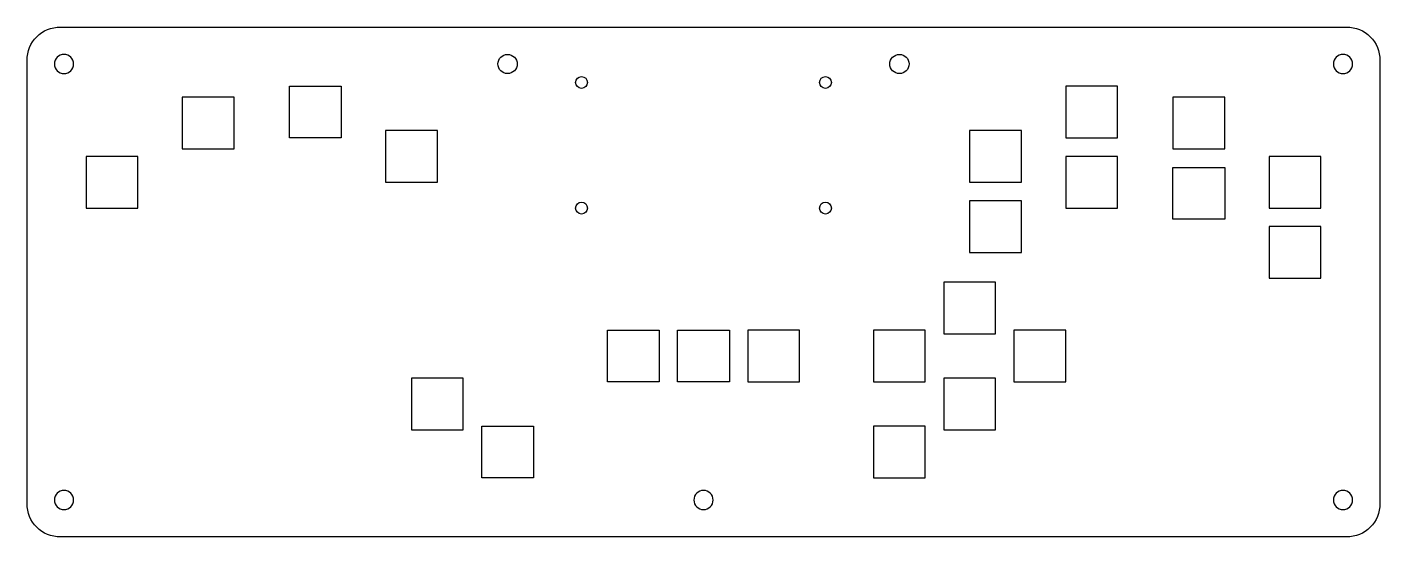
# Model space of a CAD drawing. Header units: millimetres. Extents: x -183 to 183, y -69 to 69.
import ezdxf

# ---------------------------------------------------------------- set-up
doc = ezdxf.new("R2010")
doc.units = ezdxf.units.MM
doc.layers.get('0').update_dxf_attribs({"linetype": 'CONTINUOUS'})

msp = doc.modelspace()

# ---------------------------------------------------------------- linework, layer by layer
msp.add_lwpolyline([(-183, -60), (-183, 60, -0.414214), (-174, 69), (174, 69, -0.414214), (183, 60), (183, -60, -0.414214), (174, -69), (-174, -69, -0.414214)], format="xyb", close=True)
for points in [[(-98, 39), (-112, 39), (-112, 53), (-98, 53)], [(98, 53), (98, 39), (112, 39), (112, 53)], [(-127, 36), (-127, 50), (-141, 50), (-141, 36)], [(141, 36), (141, 50), (127, 50), (127, 36)], [(-72, 27), (-72, 41), (-86, 41), (-86, 27)], [(86, 27), (86, 41), (72, 41), (72, 27)], [(-153, 20), (-153, 34), (-167, 34), (-167, 20)], [(112, 34), (98, 34), (98, 20), (112, 20)], [(167, 34), (153, 34), (153, 20), (167, 20)], [(127, 31), (141, 31), (141, 17), (127, 17)], [(86, 22), (72, 22), (72, 8), (86, 8)], [(167, 15), (153, 15), (153, 1), (167, 1)], [(65, 0), (65, -14), (79, -14), (79, 0)], [(-12, -27), (-26, -27), (-26, -13), (-12, -13)], [(7, -27), (-7, -27), (-7, -13), (7, -13)], [(12, -27), (26, -27), (26, -13), (12, -13)], [(46, -27), (60, -27), (60, -13), (46, -13)], [(84, -13), (84, -27), (98, -27), (98, -13)], [(-79, -40), (-65, -40), (-65, -26), (-79, -26)], [(79, -26), (65, -26), (65, -40), (79, -40)], [(-60, -39), (-46, -39), (-46, -53), (-60, -53)], [(46, -53), (60, -53), (60, -39), (46, -39)]]:
    msp.add_lwpolyline(points, close=True)
at = {"extrusion": (-9.42258e-12, 1.22465e-16, -1)}
for centre in [(173, 59), (-173, 59), (173, -59), (0, -59), (-173, -59)]:
    msp.add_circle(centre, 2.6, dxfattribs=at)
for centre, radius in [((-53, 59, 0), 2.6), ((53, 59, 0), 2.6), ((-33, 54), 1.6), ((33, 54), 1.6), ((-33, 20), 1.6), ((33, 20), 1.6)]:
    msp.add_circle(centre, radius)

doc.saveas('drawing.dxf')
